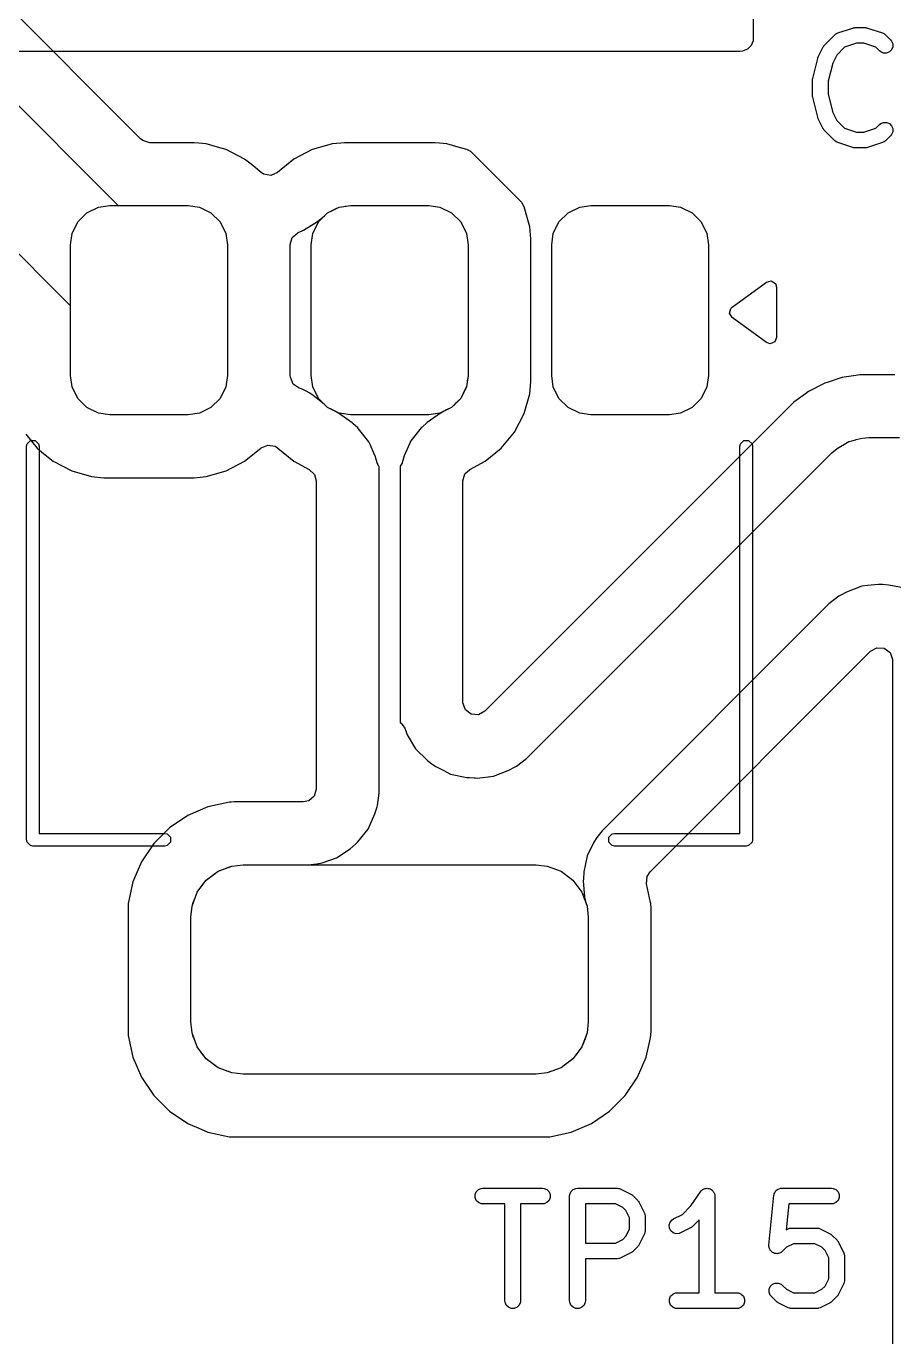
# Model space of a CAD drawing. Header units: inches. Extents: x 1.3 to 5.24, y -7.03 to -1.12.
# Drawn here: x 2.7125 to 3.039, y -2.4823 to -1.9892 of the extents above; entities that cross this region are included whole.
import ezdxf

# ---------------------------------------------------------------- set-up
doc = ezdxf.new("R2010")
doc.units = ezdxf.units.IN
doc.header["$MEASUREMENT"] = 0
for name, color, linetype, true_color in [('F.Cu', 13, 'CONTINUOUS', 0xc83434), ('F.Mask', 201, 'CONTINUOUS', 0xd864ff), ('F.Paste', 253, 'CONTINUOUS', 0xb4a09a), ('F.Silkscreen', 41, 'CONTINUOUS', 0xf2eda1)]:
    doc.layers.add(name, color=color, linetype=linetype, true_color=true_color)

msp = doc.modelspace()

# ---------------------------------------------------------------- linework, layer by layer
at = {"layer": 'F.Cu', "linetype": 'CONTINUOUS'}
for p, q in [((2.75549, -2.03162), (2.69948, -1.97561)), ((2.67441, -1.98397), (2.74713, -2.05669)), ((2.72913, -2.09437), (2.6408, -2.00605)), ((2.75631, -2.03228), (2.75549, -2.03162)), ((2.75895, -2.03305), (2.75631, -2.03228)), ((2.77565, -2.03305), (2.75895, -2.03305)), ((2.77744, -2.03321), (2.77565, -2.03305)), ((2.77565, -2.03305), (2.77565, -2.03305)), ((2.78024, -2.03346), (2.77744, -2.03321)), ((2.78445, -2.03467), (2.78024, -2.03346)), ((2.78024, -2.03346), (2.78024, -2.03346)), ((2.78024, -2.03346), (2.78024, -2.03346)), ((2.78775, -2.03561), (2.78445, -2.03467)), ((2.79467, -2.03922), (2.78775, -2.03561)), ((2.78775, -2.03561), (2.78775, -2.03561)), ((2.78775, -2.03561), (2.78775, -2.03561)), ((2.82013, -2.03561), (2.81321, -2.03922)), ((2.82549, -2.03407), (2.82013, -2.03561)), ((2.82764, -2.03346), (2.82549, -2.03407)), ((2.83088, -2.03317), (2.82764, -2.03346)), ((2.82764, -2.03346), (2.82764, -2.03346)), ((2.82764, -2.03346), (2.82764, -2.03346)), ((2.83222, -2.03305), (2.83088, -2.03317)), ((2.8662, -2.03305), (2.83222, -2.03305)), ((2.86799, -2.03321), (2.8662, -2.03305)), ((2.87079, -2.03346), (2.86799, -2.03321)), ((2.875, -2.03467), (2.87079, -2.03346)), ((2.87079, -2.03346), (2.87079, -2.03346)), ((2.87079, -2.03346), (2.87079, -2.03346)), ((2.8783, -2.03561), (2.875, -2.03467)), ((2.87983, -2.03641), (2.8783, -2.03561)), ((2.8783, -2.03561), (2.8783, -2.03561)), ((2.8783, -2.03561), (2.8783, -2.03561)), ((2.79708, -2.04119), (2.79467, -2.03922)), ((2.80085, -2.04427), (2.79708, -2.04119)), ((2.81321, -2.03922), (2.80702, -2.04427)), ((2.89903, -2.0556), (2.87983, -2.03641)), ((2.80178, -2.04486), (2.80085, -2.04427)), ((2.80449, -2.04533), (2.80178, -2.04486)), ((2.80702, -2.04427), (2.80449, -2.04533)), ((2.89983, -2.05714), (2.89903, -2.0556)), ((2.74713, -2.05669), (2.77343, -2.05669)), ((2.77343, -2.05669), (2.77764, -2.05731)), ((2.77764, -2.05731), (2.782, -2.05944)), ((2.782, -2.05944), (2.78544, -2.06288)), ((2.82209, -2.06274), (2.82471, -2.06061)), ((2.82471, -2.06061), (2.82587, -2.05944)), ((2.82587, -2.05944), (2.82772, -2.05854)), ((2.82772, -2.05854), (2.82858, -2.05809)), ((2.82858, -2.05809), (2.8289, -2.05796)), ((2.8289, -2.05796), (2.83024, -2.05731)), ((2.83024, -2.05731), (2.83199, -2.05705)), ((2.83199, -2.05705), (2.83248, -2.05696)), ((2.83248, -2.05696), (2.83277, -2.05693)), ((2.83277, -2.05693), (2.83282, -2.05693)), ((2.83282, -2.05693), (2.83445, -2.05669)), ((2.83445, -2.05669), (2.86398, -2.05669)), ((2.86398, -2.05669), (2.86819, -2.05731)), ((2.86819, -2.05731), (2.87256, -2.05944)), ((2.87256, -2.05944), (2.87599, -2.06288)), ((2.90197, -2.06465), (2.89983, -2.05714)), ((2.78544, -2.06288), (2.78758, -2.06724)), ((2.81679, -2.06601), (2.82209, -2.06274)), ((2.87599, -2.06288), (2.87813, -2.06724)), ((2.90238, -2.06923), (2.90197, -2.06465)), ((2.78758, -2.06724), (2.78819, -2.07146)), ((2.81183, -2.07135), (2.81261, -2.06871)), ((2.81261, -2.06871), (2.81468, -2.06691)), ((2.81468, -2.06691), (2.81482, -2.06685)), ((2.81482, -2.06685), (2.81627, -2.06624)), ((2.81627, -2.06624), (2.81679, -2.06601)), ((2.87813, -2.06724), (2.87874, -2.07146)), ((2.90238, -2.1229), (2.90238, -2.06923)), ((2.78819, -2.07146), (2.78819, -2.12067)), ((2.81183, -2.12071), (2.81183, -2.07135)), ((2.87874, -2.07146), (2.87874, -2.12067)), ((2.72913, -2.12067), (2.72913, -2.09437)), ((2.72975, -2.12488), (2.72913, -2.12067)), ((2.73188, -2.12925), (2.72975, -2.12488)), ((2.78758, -2.12488), (2.78544, -2.12925)), ((2.78819, -2.12067), (2.78758, -2.12488)), ((2.81187, -2.12132), (2.81183, -2.12071)), ((2.81297, -2.12384), (2.81187, -2.12132)), ((2.81525, -2.12537), (2.81297, -2.12384)), ((2.87813, -2.12488), (2.87747, -2.12622)), ((2.87838, -2.12312), (2.87813, -2.12488)), ((2.87847, -2.12264), (2.87838, -2.12312)), ((2.8785, -2.1223), (2.87847, -2.12264)), ((2.87874, -2.12067), (2.8785, -2.1223)), ((2.90197, -2.12748), (2.90238, -2.1229)), ((3.01299, -2.12353), (3.00692, -2.12662)), ((3.01434, -2.12309), (3.01299, -2.12353)), ((3.01948, -2.12142), (3.01434, -2.12309)), ((3.02473, -2.12059), (3.01948, -2.12142)), ((3.01948, -2.12142), (3.01948, -2.12142)), ((3.02622, -2.12035), (3.02473, -2.12059)), ((3.03938, -2.12035), (3.02622, -2.12035)), ((2.73532, -2.13268), (2.73188, -2.12925)), ((2.78544, -2.12925), (2.782, -2.13268)), ((2.81613, -2.12564), (2.81525, -2.12537)), ((2.81777, -2.12654), (2.81613, -2.12564)), ((2.81613, -2.12564), (2.81613, -2.12564)), ((2.81613, -2.12564), (2.81613, -2.12564)), ((2.81899, -2.12721), (2.81777, -2.12654)), ((2.81991, -2.12781), (2.81899, -2.12721)), ((2.82158, -2.12902), (2.81991, -2.12781)), ((2.82209, -2.12938), (2.82158, -2.12902)), ((2.82158, -2.12902), (2.82158, -2.12902)), ((2.82222, -2.12949), (2.82209, -2.12938)), ((2.82471, -2.13152), (2.82222, -2.12949)), ((2.82222, -2.12949), (2.82222, -2.12949)), ((2.82222, -2.12949), (2.82222, -2.12949)), ((2.87599, -2.12925), (2.87483, -2.13041)), ((2.8769, -2.12739), (2.87599, -2.12925)), ((2.87734, -2.12654), (2.8769, -2.12739)), ((2.87747, -2.12622), (2.87734, -2.12654)), ((2.89983, -2.13499), (2.90197, -2.12748)), ((3.00574, -2.12748), (3.0014, -2.13063)), ((3.00692, -2.12662), (3.00574, -2.12748)), ((2.73969, -2.13482), (2.73532, -2.13268)), ((2.7439, -2.13543), (2.73969, -2.13482)), ((2.77764, -2.13482), (2.77343, -2.13543)), ((2.782, -2.13268), (2.77764, -2.13482)), ((2.82587, -2.13268), (2.82471, -2.13152)), ((2.82773, -2.13359), (2.82587, -2.13268)), ((2.83005, -2.13481), (2.82773, -2.13359)), ((2.83514, -2.13838), (2.83005, -2.13481)), ((2.86838, -2.13481), (2.86585, -2.13657)), ((2.86848, -2.13475), (2.86838, -2.13481)), ((2.8707, -2.13359), (2.86848, -2.13475)), ((2.87256, -2.13268), (2.8707, -2.13359)), ((2.87372, -2.13152), (2.87256, -2.13268)), ((2.87395, -2.13134), (2.87372, -2.13152)), ((2.87464, -2.13064), (2.87395, -2.13134)), ((2.87483, -2.13041), (2.87464, -2.13064)), ((3.0014, -2.13063), (2.88513, -2.24691)), ((3.0014, -2.13063), (3.0014, -2.13063)), ((3.0014, -2.13063), (3.0014, -2.13063)), ((2.77343, -2.13543), (2.7439, -2.13543)), ((2.83556, -2.13877), (2.83514, -2.13838)), ((2.83721, -2.14037), (2.83556, -2.13877)), ((2.83556, -2.13877), (2.83556, -2.13877)), ((2.83556, -2.13877), (2.83556, -2.13877)), ((2.86333, -2.13834), (2.86148, -2.14003)), ((2.86585, -2.13657), (2.86333, -2.13834)), ((2.89621, -2.14191), (2.89983, -2.13499)), ((2.71231, -2.14271), (2.7166, -2.14797)), ((2.83754, -2.14068), (2.83721, -2.14037)), ((2.84141, -2.14555), (2.83754, -2.14068)), ((2.86112, -2.14037), (2.85721, -2.14522)), ((2.86148, -2.14003), (2.86112, -2.14037)), ((2.89127, -2.14797), (2.89621, -2.14191)), ((3.02488, -2.14475), (3.02706, -2.14416)), ((3.02706, -2.14416), (3.02963, -2.144)), ((3.02706, -2.14416), (3.02706, -2.14416)), ((3.02963, -2.144), (3.04108, -2.144)), ((2.7166, -2.14797), (2.71902, -2.14994)), ((2.79467, -2.1529), (2.80072, -2.14797)), ((2.80072, -2.14797), (2.80085, -2.14786)), ((2.80072, -2.14797), (2.80072, -2.14797)), ((2.80085, -2.14786), (2.80339, -2.14679)), ((2.80339, -2.14679), (2.8061, -2.14727)), ((2.8061, -2.14727), (2.80702, -2.14786)), ((2.80702, -2.14786), (2.80715, -2.14797)), ((2.80715, -2.14797), (2.80715, -2.14797)), ((2.80715, -2.14797), (2.81321, -2.1529)), ((2.84186, -2.14657), (2.84141, -2.14555)), ((2.84327, -2.14981), (2.84186, -2.14657)), ((2.85721, -2.14522), (2.85469, -2.15091)), ((2.85721, -2.14522), (2.85721, -2.14522)), ((2.88522, -2.1529), (2.89127, -2.14797)), ((3.01571, -2.14976), (3.01764, -2.14806)), ((3.01764, -2.14806), (3.01959, -2.14694)), ((3.01764, -2.14806), (3.01764, -2.14806)), ((3.01959, -2.14694), (3.01975, -2.14684)), ((3.01975, -2.14684), (3.01984, -2.14679)), ((3.01984, -2.14679), (3.02209, -2.14549)), ((3.02209, -2.14549), (3.02315, -2.14521)), ((3.02315, -2.14521), (3.02461, -2.14482)), ((3.02461, -2.14482), (3.0247, -2.14479)), ((3.0247, -2.14479), (3.02488, -2.14475)), ((2.71902, -2.14994), (2.72265, -2.1529)), ((2.72265, -2.1529), (2.72958, -2.15652)), ((2.78775, -2.15652), (2.79467, -2.1529)), ((2.81321, -2.1529), (2.81901, -2.15594)), ((2.8439, -2.15125), (2.84327, -2.14981)), ((2.84404, -2.15174), (2.8439, -2.15125)), ((2.8445, -2.15348), (2.84404, -2.15174)), ((2.84514, -2.15491), (2.8445, -2.15348)), ((2.8539, -2.15357), (2.85315, -2.15478)), ((2.85391, -2.15357), (2.8539, -2.15357)), ((2.85392, -2.15356), (2.85391, -2.15357)), ((2.85469, -2.15091), (2.85392, -2.15355)), ((2.85392, -2.15355), (2.85392, -2.15355)), ((2.85392, -2.15355), (2.85392, -2.15356)), ((2.85469, -2.15091), (2.85469, -2.15091)), ((2.87941, -2.15594), (2.88522, -2.1529)), ((2.90079, -2.26468), (3.01571, -2.14976)), ((2.72958, -2.15652), (2.73709, -2.15867)), ((2.73709, -2.15867), (2.74167, -2.15907)), ((2.74167, -2.15907), (2.74167, -2.15907)), ((2.74167, -2.15907), (2.77565, -2.15907)), ((2.77565, -2.15907), (2.78024, -2.15867)), ((2.77565, -2.15907), (2.77565, -2.15907)), ((2.78024, -2.15867), (2.78775, -2.15652)), ((2.81901, -2.15594), (2.82099, -2.15784)), ((2.82099, -2.15784), (2.82163, -2.16026)), ((2.84528, -2.15503), (2.84514, -2.15491)), ((2.84528, -2.2777), (2.84528, -2.15503)), ((2.85315, -2.15478), (2.85315, -2.2512)), ((2.87679, -2.16026), (2.87757, -2.15762)), ((2.87757, -2.15762), (2.87941, -2.15594)), ((2.82163, -2.16026), (2.82163, -2.2762)), ((2.87679, -2.24346), (2.87679, -2.16026)), ((3.01831, -2.20371), (3.01457, -2.20658)), ((3.0188, -2.20343), (3.01831, -2.20371)), ((3.02122, -2.20211), (3.0188, -2.20343)), ((3.02702, -2.19987), (3.02122, -2.20211)), ((3.02909, -2.19964), (3.02702, -2.19987)), ((3.03321, -2.1992), (3.02909, -2.19964)), ((3.03332, -2.19921), (3.03321, -2.1992)), ((3.03321, -2.1992), (3.03321, -2.1992)), ((3.03321, -2.1992), (3.03321, -2.1992)), ((3.03434, -2.19926), (3.03332, -2.19921)), ((3.0348, -2.19929), (3.03434, -2.19926)), ((3.03709, -2.19945), (3.0348, -2.19929)), ((3.04318, -2.2007), (3.03709, -2.19945)), ((3.03709, -2.19945), (3.03709, -2.19945)), ((3.01457, -2.20658), (2.92924, -2.29191)), ((3.03023, -2.22435), (3.03264, -2.22303)), ((3.03264, -2.22303), (3.03539, -2.22323)), ((3.03539, -2.22323), (3.03759, -2.22488)), ((2.94725, -2.30733), (3.03023, -2.22435)), ((3.03759, -2.22488), (3.03855, -2.22745)), ((3.03855, -2.22745), (3.03856, -2.2278)), ((3.03856, -2.2278), (3.03856, -2.73121)), ((2.8768, -2.2438), (2.87679, -2.24346)), ((2.87777, -2.24638), (2.8768, -2.2438)), ((2.87997, -2.24803), (2.87777, -2.24638)), ((2.88271, -2.24823), (2.87997, -2.24803)), ((2.88513, -2.24691), (2.88271, -2.24823)), ((2.85315, -2.2512), (2.85355, -2.25139)), ((2.85355, -2.25139), (2.85493, -2.25337)), ((2.85493, -2.25337), (2.85543, -2.25471)), ((2.85543, -2.25471), (2.85585, -2.25577)), ((2.85585, -2.25577), (2.85903, -2.26112)), ((2.85903, -2.26112), (2.86348, -2.26547)), ((2.86348, -2.26547), (2.86348, -2.26547)), ((2.86348, -2.26547), (2.86348, -2.26547)), ((2.86348, -2.26547), (2.86568, -2.26711)), ((2.86568, -2.26711), (2.86661, -2.26777)), ((2.86661, -2.26777), (2.86661, -2.26777)), ((2.86661, -2.26777), (2.86661, -2.26777)), ((2.86661, -2.26777), (2.86936, -2.26915)), ((2.89414, -2.26915), (2.89655, -2.26783)), ((2.89655, -2.26783), (2.89704, -2.26755)), ((2.89704, -2.26755), (2.90079, -2.26468)), ((2.86936, -2.26915), (2.87217, -2.27056)), ((2.87217, -2.27056), (2.87827, -2.27181)), ((2.87827, -2.27181), (2.87827, -2.27181)), ((2.87827, -2.27181), (2.87827, -2.27181)), ((2.87827, -2.27181), (2.87928, -2.27188)), ((2.87928, -2.27188), (2.88101, -2.272)), ((2.88101, -2.272), (2.8816, -2.27203)), ((2.8816, -2.27203), (2.88214, -2.27206)), ((2.88214, -2.27206), (2.88833, -2.27139)), ((2.88214, -2.27206), (2.88214, -2.27206)), ((2.88214, -2.27206), (2.88214, -2.27206)), ((2.88214, -2.27206), (2.88214, -2.27206)), ((2.88833, -2.27139), (2.89414, -2.26915)), ((2.82163, -2.2762), (2.82086, -2.27884)), ((2.84466, -2.28237), (2.84528, -2.2777)), ((2.78893, -2.28119), (2.78084, -2.28295)), ((2.78958, -2.28115), (2.78893, -2.28119)), ((2.79079, -2.28108), (2.78958, -2.28115)), ((2.81675, -2.28108), (2.79079, -2.28108)), ((2.81878, -2.28064), (2.81675, -2.28108)), ((2.82086, -2.27884), (2.81878, -2.28064)), ((2.84451, -2.28292), (2.84466, -2.28237)), ((2.77324, -2.28621), (2.76638, -2.29085)), ((2.78084, -2.28295), (2.77324, -2.28621)), ((2.78084, -2.28295), (2.78084, -2.28295)), ((2.84121, -2.29125), (2.84373, -2.28556)), ((2.84373, -2.28556), (2.84451, -2.28292)), ((2.76638, -2.29085), (2.76053, -2.2967)), ((2.76638, -2.29085), (2.76638, -2.29085)), ((2.83731, -2.29609), (2.84121, -2.29125)), ((2.92924, -2.29191), (2.9272, -2.29444)), ((2.76053, -2.2967), (2.75589, -2.30355)), ((2.76053, -2.2967), (2.76053, -2.2967)), ((2.83439, -2.29866), (2.83647, -2.29686)), ((2.83647, -2.29686), (2.83731, -2.29609)), ((2.92607, -2.29619), (2.9236, -2.30128)), ((2.9272, -2.29444), (2.92607, -2.29619)), ((2.9272, -2.29444), (2.9272, -2.29444)), ((2.82385, -2.30394), (2.8292, -2.30208)), ((2.8292, -2.30208), (2.83439, -2.29866)), ((2.9236, -2.30128), (2.92235, -2.30738)), ((2.75589, -2.30355), (2.75264, -2.31116)), ((2.78285, -2.30849), (2.78466, -2.30713)), ((2.78466, -2.30713), (2.78678, -2.30634)), ((2.78678, -2.30634), (2.78771, -2.30595)), ((2.78771, -2.30595), (2.78859, -2.30566)), ((2.78859, -2.30566), (2.78861, -2.30566)), ((2.78861, -2.30566), (2.78991, -2.30517)), ((2.78991, -2.30517), (2.79409, -2.30472)), ((2.79409, -2.30472), (2.81858, -2.30472)), ((2.81858, -2.30472), (2.82182, -2.30438)), ((2.82182, -2.30438), (2.82385, -2.30394)), ((2.92235, -2.30738), (2.92215, -2.31012)), ((2.92235, -2.30738), (2.92235, -2.30738)), ((2.94613, -2.30908), (2.94725, -2.30733)), ((2.75264, -2.31116), (2.75088, -2.31924)), ((2.75264, -2.31116), (2.75264, -2.31116)), ((2.77817, -2.31316), (2.77874, -2.31233)), ((2.77874, -2.31233), (2.77933, -2.31162)), ((2.77933, -2.31162), (2.77935, -2.3116)), ((2.77935, -2.3116), (2.78018, -2.31049)), ((2.78018, -2.31049), (2.78128, -2.30966)), ((2.78128, -2.30966), (2.7813, -2.30964)), ((2.7813, -2.30964), (2.78202, -2.30905)), ((2.78202, -2.30905), (2.78285, -2.30849)), ((2.92215, -2.31012), (2.92212, -2.31069)), ((2.92212, -2.31069), (2.92264, -2.31689)), ((2.94593, -2.31182), (2.94613, -2.30908)), ((2.94747, -2.3189), (2.94593, -2.31182)), ((2.77563, -2.31802), (2.77603, -2.31709)), ((2.77603, -2.31709), (2.77682, -2.31498)), ((2.77682, -2.31498), (2.77817, -2.31316)), ((2.92264, -2.31689), (2.92308, -2.31893)), ((2.75087, -2.31932), (2.75077, -2.3211)), ((2.75077, -2.3211), (2.75077, -2.36709)), ((2.75088, -2.31924), (2.75087, -2.31932)), ((2.77441, -2.32441), (2.77486, -2.32023)), ((2.77486, -2.32023), (2.77534, -2.31893)), ((2.77534, -2.31893), (2.77535, -2.3189)), ((2.77535, -2.3189), (2.77563, -2.31802)), ((2.92308, -2.31893), (2.92357, -2.32023)), ((2.92357, -2.32023), (2.92402, -2.32441)), ((2.94755, -2.31924), (2.94747, -2.3189)), ((2.94766, -2.3211), (2.94755, -2.31924)), ((2.94766, -2.36709), (2.94766, -2.3211)), ((2.77441, -2.36378), (2.77441, -2.32441)), ((2.92402, -2.32441), (2.92402, -2.36378)), ((2.77486, -2.36796), (2.77441, -2.36378)), ((2.92402, -2.36378), (2.92357, -2.36796)), ((2.75077, -2.36709), (2.75079, -2.36748)), ((2.75079, -2.36748), (2.75088, -2.36895)), ((2.75088, -2.36895), (2.75264, -2.37703)), ((2.77534, -2.36926), (2.77486, -2.36796)), ((2.77535, -2.36928), (2.77534, -2.36926)), ((2.77563, -2.37017), (2.77535, -2.36928)), ((2.77603, -2.37109), (2.77563, -2.37017)), ((2.77682, -2.37321), (2.77603, -2.37109)), ((2.9224, -2.37109), (2.92161, -2.37321)), ((2.92279, -2.37017), (2.9224, -2.37109)), ((2.92308, -2.36928), (2.92279, -2.37017)), ((2.92357, -2.36796), (2.92308, -2.36926)), ((2.92308, -2.36926), (2.92308, -2.36928)), ((2.94579, -2.37703), (2.94712, -2.37093)), ((2.94712, -2.37093), (2.94755, -2.36895)), ((2.94755, -2.36895), (2.94766, -2.36709)), ((2.94755, -2.36895), (2.94755, -2.36895)), ((2.94755, -2.36895), (2.94755, -2.36895)), ((2.77817, -2.37503), (2.77682, -2.37321)), ((2.77874, -2.37586), (2.77817, -2.37503)), ((2.77933, -2.37657), (2.77874, -2.37586)), ((2.91969, -2.37586), (2.9191, -2.37657)), ((2.92025, -2.37503), (2.91969, -2.37586)), ((2.92161, -2.37321), (2.92025, -2.37503)), ((2.75264, -2.37703), (2.75264, -2.37703)), ((2.75264, -2.37703), (2.75589, -2.38464)), ((2.77935, -2.37659), (2.77933, -2.37657)), ((2.78018, -2.3777), (2.77935, -2.37659)), ((2.78128, -2.37853), (2.78018, -2.3777)), ((2.7813, -2.37855), (2.78128, -2.37853)), ((2.78202, -2.37914), (2.7813, -2.37855)), ((2.78285, -2.3797), (2.78202, -2.37914)), ((2.78466, -2.38106), (2.78285, -2.3797)), ((2.78678, -2.38185), (2.78466, -2.38106)), ((2.91376, -2.38106), (2.91164, -2.38185)), ((2.91558, -2.3797), (2.91376, -2.38106)), ((2.91641, -2.37914), (2.91558, -2.3797)), ((2.91712, -2.37855), (2.91641, -2.37914)), ((2.91714, -2.37853), (2.91712, -2.37855)), ((2.91825, -2.3777), (2.91714, -2.37853)), ((2.91908, -2.37659), (2.91825, -2.3777)), ((2.9191, -2.37657), (2.91908, -2.37659)), ((2.94253, -2.38464), (2.94579, -2.37703)), ((2.75589, -2.38464), (2.75589, -2.38464)), ((2.75589, -2.38464), (2.75589, -2.38464)), ((2.75589, -2.38464), (2.76053, -2.39149)), ((2.78769, -2.38224), (2.78678, -2.38185)), ((2.78771, -2.38224), (2.78769, -2.38224)), ((2.78769, -2.38224), (2.78769, -2.38224)), ((2.78769, -2.38224), (2.78769, -2.38224)), ((2.78859, -2.38253), (2.78771, -2.38224)), ((2.78861, -2.38253), (2.78859, -2.38253)), ((2.78991, -2.38301), (2.78861, -2.38253)), ((2.79409, -2.38346), (2.78991, -2.38301)), ((2.90433, -2.38346), (2.79409, -2.38346)), ((2.90852, -2.38301), (2.90433, -2.38346)), ((2.90981, -2.38253), (2.90852, -2.38301)), ((2.90984, -2.38253), (2.90981, -2.38253)), ((2.91072, -2.38224), (2.90984, -2.38253)), ((2.91164, -2.38185), (2.91072, -2.38224)), ((2.93789, -2.39149), (2.94253, -2.38464)), ((2.76053, -2.39149), (2.76638, -2.39734)), ((2.93204, -2.39734), (2.93789, -2.39149)), ((2.76638, -2.39734), (2.77324, -2.40198)), ((2.92519, -2.40198), (2.93204, -2.39734)), ((2.77324, -2.40198), (2.77324, -2.40198)), ((2.77324, -2.40198), (2.77324, -2.40198)), ((2.77324, -2.40198), (2.77831, -2.40415)), ((2.77831, -2.40415), (2.78084, -2.40524)), ((2.78084, -2.40524), (2.78084, -2.40524)), ((2.78084, -2.40524), (2.78084, -2.40524)), ((2.78084, -2.40524), (2.78893, -2.407)), ((2.9095, -2.407), (2.91758, -2.40524)), ((2.91758, -2.40524), (2.92519, -2.40198)), ((2.78893, -2.407), (2.78893, -2.407)), ((2.78893, -2.407), (2.78893, -2.407)), ((2.78893, -2.407), (2.79079, -2.40711)), ((2.79079, -2.40711), (2.79079, -2.40711)), ((2.79079, -2.40711), (2.90764, -2.40711)), ((2.90764, -2.40711), (2.9095, -2.407)), ((2.90764, -2.40711), (2.90764, -2.40711))]:
    msp.add_line(p, q, dxfattribs=at)
at = {"layer": 'F.Mask', "linetype": 'CONTINUOUS'}
for p, q in [((2.73188, -2.06288), (2.73532, -2.05944)), ((2.73532, -2.05944), (2.73969, -2.05731)), ((2.73969, -2.05731), (2.7439, -2.05669)), ((2.7439, -2.05669), (2.77343, -2.05669)), ((2.77343, -2.05669), (2.77764, -2.05731)), ((2.77764, -2.05731), (2.782, -2.05944)), ((2.782, -2.05944), (2.78544, -2.06288)), ((2.82243, -2.06288), (2.82587, -2.05944)), ((2.82587, -2.05944), (2.83024, -2.05731)), ((2.83024, -2.05731), (2.83445, -2.05669)), ((2.83445, -2.05669), (2.86398, -2.05669)), ((2.86398, -2.05669), (2.86819, -2.05731)), ((2.86819, -2.05731), (2.87256, -2.05944)), ((2.87256, -2.05944), (2.87599, -2.06288)), ((2.91298, -2.06288), (2.91642, -2.05944)), ((2.91642, -2.05944), (2.92079, -2.05731)), ((2.92079, -2.05731), (2.925, -2.05669)), ((2.925, -2.05669), (2.95453, -2.05669)), ((2.95453, -2.05669), (2.95874, -2.05731)), ((2.95874, -2.05731), (2.96311, -2.05944)), ((2.96311, -2.05944), (2.96654, -2.06288)), ((2.72975, -2.06724), (2.73188, -2.06288)), ((2.78544, -2.06288), (2.78758, -2.06724)), ((2.8203, -2.06724), (2.82243, -2.06288)), ((2.87599, -2.06288), (2.87813, -2.06724)), ((2.91085, -2.06724), (2.91298, -2.06288)), ((2.96654, -2.06288), (2.96868, -2.06724)), ((2.72913, -2.07146), (2.72975, -2.06724)), ((2.78758, -2.06724), (2.78819, -2.07146)), ((2.81969, -2.07146), (2.8203, -2.06724)), ((2.87813, -2.06724), (2.87874, -2.07146)), ((2.91024, -2.07146), (2.91085, -2.06724)), ((2.96868, -2.06724), (2.96929, -2.07146)), ((2.72913, -2.12067), (2.72913, -2.07146)), ((2.78819, -2.07146), (2.78819, -2.12067)), ((2.81969, -2.12067), (2.81969, -2.07146)), ((2.87874, -2.07146), (2.87874, -2.12067)), ((2.91024, -2.12067), (2.91024, -2.07146)), ((2.96929, -2.07146), (2.96929, -2.12067)), ((2.72975, -2.12488), (2.72913, -2.12067)), ((2.73188, -2.12925), (2.72975, -2.12488)), ((2.78758, -2.12488), (2.78544, -2.12925)), ((2.78819, -2.12067), (2.78758, -2.12488)), ((2.8203, -2.12488), (2.81969, -2.12067)), ((2.82243, -2.12925), (2.8203, -2.12488)), ((2.87813, -2.12488), (2.87599, -2.12925)), ((2.87874, -2.12067), (2.87813, -2.12488)), ((2.91085, -2.12488), (2.91024, -2.12067)), ((2.91298, -2.12925), (2.91085, -2.12488)), ((2.96868, -2.12488), (2.96654, -2.12925)), ((2.96929, -2.12067), (2.96868, -2.12488)), ((2.73532, -2.13268), (2.73188, -2.12925)), ((2.78544, -2.12925), (2.782, -2.13268)), ((2.82587, -2.13268), (2.82243, -2.12925)), ((2.87599, -2.12925), (2.87256, -2.13268)), ((2.91642, -2.13268), (2.91298, -2.12925)), ((2.96654, -2.12925), (2.96311, -2.13268)), ((2.73969, -2.13482), (2.73532, -2.13268)), ((2.7439, -2.13543), (2.73969, -2.13482)), ((2.77764, -2.13482), (2.77343, -2.13543)), ((2.782, -2.13268), (2.77764, -2.13482)), ((2.83024, -2.13482), (2.82587, -2.13268)), ((2.83445, -2.13543), (2.83024, -2.13482)), ((2.86819, -2.13482), (2.86398, -2.13543)), ((2.87256, -2.13268), (2.86819, -2.13482)), ((2.92079, -2.13482), (2.91642, -2.13268)), ((2.925, -2.13543), (2.92079, -2.13482)), ((2.95874, -2.13482), (2.95453, -2.13543)), ((2.96311, -2.13268), (2.95874, -2.13482)), ((2.77343, -2.13543), (2.7439, -2.13543)), ((2.86398, -2.13543), (2.83445, -2.13543)), ((2.95453, -2.13543), (2.925, -2.13543)), ((2.78018, -2.31049), (2.78466, -2.30713)), ((2.78466, -2.30713), (2.78991, -2.30517)), ((2.78991, -2.30517), (2.79409, -2.30472)), ((2.79409, -2.30472), (2.90433, -2.30472)), ((2.90433, -2.30472), (2.90852, -2.30517)), ((2.90852, -2.30517), (2.91376, -2.30713)), ((2.91376, -2.30713), (2.91825, -2.31049)), ((2.77682, -2.31498), (2.78018, -2.31049)), ((2.91825, -2.31049), (2.92161, -2.31498)), ((2.77486, -2.32023), (2.77682, -2.31498)), ((2.92161, -2.31498), (2.92357, -2.32023)), ((2.77441, -2.32441), (2.77486, -2.32023)), ((2.92357, -2.32023), (2.92402, -2.32441)), ((2.77441, -2.36378), (2.77441, -2.32441)), ((2.92402, -2.32441), (2.92402, -2.36378)), ((2.77486, -2.36796), (2.77441, -2.36378)), ((2.92402, -2.36378), (2.92357, -2.36796)), ((2.77682, -2.37321), (2.77486, -2.36796)), ((2.92357, -2.36796), (2.92161, -2.37321)), ((2.78018, -2.3777), (2.77682, -2.37321)), ((2.92161, -2.37321), (2.91825, -2.3777)), ((2.78466, -2.38106), (2.78018, -2.3777)), ((2.78991, -2.38301), (2.78466, -2.38106)), ((2.91376, -2.38106), (2.90852, -2.38301)), ((2.91825, -2.3777), (2.91376, -2.38106)), ((2.79409, -2.38346), (2.78991, -2.38301)), ((2.90433, -2.38346), (2.79409, -2.38346)), ((2.90852, -2.38301), (2.90433, -2.38346))]:
    msp.add_line(p, q, dxfattribs=at)
at = {"layer": 'F.Paste', "linetype": 'CONTINUOUS'}
for p, q in [((2.73188, -2.06288), (2.73532, -2.05944)), ((2.73532, -2.05944), (2.73969, -2.05731)), ((2.73969, -2.05731), (2.7439, -2.05669)), ((2.7439, -2.05669), (2.77343, -2.05669)), ((2.77343, -2.05669), (2.77764, -2.05731)), ((2.77764, -2.05731), (2.782, -2.05944)), ((2.782, -2.05944), (2.78544, -2.06288)), ((2.82243, -2.06288), (2.82587, -2.05944)), ((2.82587, -2.05944), (2.83024, -2.05731)), ((2.83024, -2.05731), (2.83445, -2.05669)), ((2.83445, -2.05669), (2.86398, -2.05669)), ((2.86398, -2.05669), (2.86819, -2.05731)), ((2.86819, -2.05731), (2.87256, -2.05944)), ((2.87256, -2.05944), (2.87599, -2.06288)), ((2.91298, -2.06288), (2.91642, -2.05944)), ((2.91642, -2.05944), (2.92079, -2.05731)), ((2.92079, -2.05731), (2.925, -2.05669)), ((2.925, -2.05669), (2.95453, -2.05669)), ((2.95453, -2.05669), (2.95874, -2.05731)), ((2.95874, -2.05731), (2.96311, -2.05944)), ((2.96311, -2.05944), (2.96654, -2.06288)), ((2.72975, -2.06724), (2.73188, -2.06288)), ((2.78544, -2.06288), (2.78758, -2.06724)), ((2.8203, -2.06724), (2.82243, -2.06288)), ((2.87599, -2.06288), (2.87813, -2.06724)), ((2.91085, -2.06724), (2.91298, -2.06288)), ((2.96654, -2.06288), (2.96868, -2.06724)), ((2.72913, -2.07146), (2.72975, -2.06724)), ((2.78758, -2.06724), (2.78819, -2.07146)), ((2.81969, -2.07146), (2.8203, -2.06724)), ((2.87813, -2.06724), (2.87874, -2.07146)), ((2.91024, -2.07146), (2.91085, -2.06724)), ((2.96868, -2.06724), (2.96929, -2.07146)), ((2.72913, -2.12067), (2.72913, -2.07146)), ((2.78819, -2.07146), (2.78819, -2.12067)), ((2.81969, -2.12067), (2.81969, -2.07146)), ((2.87874, -2.07146), (2.87874, -2.12067)), ((2.91024, -2.12067), (2.91024, -2.07146)), ((2.96929, -2.07146), (2.96929, -2.12067)), ((2.72975, -2.12488), (2.72913, -2.12067)), ((2.73188, -2.12925), (2.72975, -2.12488)), ((2.78758, -2.12488), (2.78544, -2.12925)), ((2.78819, -2.12067), (2.78758, -2.12488)), ((2.8203, -2.12488), (2.81969, -2.12067)), ((2.82243, -2.12925), (2.8203, -2.12488)), ((2.87813, -2.12488), (2.87599, -2.12925)), ((2.87874, -2.12067), (2.87813, -2.12488)), ((2.91085, -2.12488), (2.91024, -2.12067)), ((2.91298, -2.12925), (2.91085, -2.12488)), ((2.96868, -2.12488), (2.96654, -2.12925)), ((2.96929, -2.12067), (2.96868, -2.12488)), ((2.73532, -2.13268), (2.73188, -2.12925)), ((2.78544, -2.12925), (2.782, -2.13268)), ((2.82587, -2.13268), (2.82243, -2.12925)), ((2.87599, -2.12925), (2.87256, -2.13268)), ((2.91642, -2.13268), (2.91298, -2.12925)), ((2.96654, -2.12925), (2.96311, -2.13268)), ((2.73969, -2.13482), (2.73532, -2.13268)), ((2.7439, -2.13543), (2.73969, -2.13482)), ((2.77764, -2.13482), (2.77343, -2.13543)), ((2.782, -2.13268), (2.77764, -2.13482)), ((2.83024, -2.13482), (2.82587, -2.13268)), ((2.83445, -2.13543), (2.83024, -2.13482)), ((2.86819, -2.13482), (2.86398, -2.13543)), ((2.87256, -2.13268), (2.86819, -2.13482)), ((2.92079, -2.13482), (2.91642, -2.13268)), ((2.925, -2.13543), (2.92079, -2.13482)), ((2.95874, -2.13482), (2.95453, -2.13543)), ((2.96311, -2.13268), (2.95874, -2.13482)), ((2.77343, -2.13543), (2.7439, -2.13543)), ((2.86398, -2.13543), (2.83445, -2.13543)), ((2.95453, -2.13543), (2.925, -2.13543)), ((2.78018, -2.31049), (2.78466, -2.30713)), ((2.78466, -2.30713), (2.78991, -2.30517)), ((2.78991, -2.30517), (2.79409, -2.30472)), ((2.79409, -2.30472), (2.90433, -2.30472)), ((2.90433, -2.30472), (2.90852, -2.30517)), ((2.90852, -2.30517), (2.91376, -2.30713)), ((2.91376, -2.30713), (2.91825, -2.31049)), ((2.77682, -2.31498), (2.78018, -2.31049)), ((2.91825, -2.31049), (2.92161, -2.31498)), ((2.77486, -2.32023), (2.77682, -2.31498)), ((2.92161, -2.31498), (2.92357, -2.32023)), ((2.77441, -2.32441), (2.77486, -2.32023)), ((2.92357, -2.32023), (2.92402, -2.32441)), ((2.77441, -2.36378), (2.77441, -2.32441)), ((2.92402, -2.32441), (2.92402, -2.36378)), ((2.77486, -2.36796), (2.77441, -2.36378)), ((2.92402, -2.36378), (2.92357, -2.36796)), ((2.77682, -2.37321), (2.77486, -2.36796)), ((2.92357, -2.36796), (2.92161, -2.37321)), ((2.78018, -2.3777), (2.77682, -2.37321)), ((2.92161, -2.37321), (2.91825, -2.3777)), ((2.78466, -2.38106), (2.78018, -2.3777)), ((2.78991, -2.38301), (2.78466, -2.38106)), ((2.91376, -2.38106), (2.90852, -2.38301)), ((2.91825, -2.3777), (2.91376, -2.38106)), ((2.79409, -2.38346), (2.78991, -2.38301)), ((2.90433, -2.38346), (2.79409, -2.38346)), ((2.90852, -2.38301), (2.90433, -2.38346))]:
    msp.add_line(p, q, dxfattribs=at)
at = {"layer": 'F.Silkscreen', "linetype": 'CONTINUOUS'}
for p, q in [((2.9861, -1.69646), (2.9861, -1.9937)), ((3.01738, -1.99202), (3.01791, -1.99178)), ((3.01791, -1.99178), (3.02353, -1.98991)), ((3.02353, -1.98991), (3.02382, -1.98984)), ((3.02382, -1.98984), (3.02389, -1.98981)), ((3.02389, -1.98981), (3.02399, -1.9898)), ((3.02399, -1.9898), (3.0241, -1.98978)), ((3.0241, -1.98978), (3.02417, -1.98979)), ((3.02417, -1.98979), (3.02447, -1.98976)), ((3.02447, -1.98976), (3.02822, -1.98976)), ((3.02822, -1.98976), (3.02851, -1.98979)), ((3.02851, -1.98979), (3.02858, -1.98978)), ((3.02858, -1.98978), (3.02869, -1.9898)), ((3.02869, -1.9898), (3.02879, -1.98981)), ((3.02879, -1.98981), (3.02886, -1.98984)), ((3.02886, -1.98984), (3.02915, -1.98991)), ((3.02915, -1.98991), (3.03477, -1.99178)), ((3.03477, -1.99178), (3.0353, -1.99202)), ((2.98526, -1.99648), (2.98388, -1.99786)), ((2.98601, -1.99468), (2.98526, -1.99648)), ((2.9861, -1.9937), (2.98601, -1.99468)), ((3.01245, -1.99701), (3.01261, -1.99677)), ((3.01261, -1.99677), (3.01264, -1.99669)), ((3.01264, -1.99669), (3.0127, -1.99661)), ((3.0127, -1.99661), (3.01276, -1.99652)), ((3.01276, -1.99652), (3.01282, -1.99647)), ((3.01282, -1.99647), (3.013, -1.99625)), ((3.013, -1.99625), (3.01675, -1.9925)), ((3.01675, -1.9925), (3.0172, -1.99213)), ((3.0172, -1.99213), (3.0173, -1.99209)), ((3.0173, -1.99209), (3.01738, -1.99202)), ((3.02494, -1.99566), (3.02044, -1.99716)), ((3.02774, -1.99566), (3.02494, -1.99566)), ((3.03224, -1.99716), (3.02774, -1.99566)), ((3.0353, -1.99202), (3.03538, -1.99209)), ((3.03538, -1.99209), (3.03548, -1.99213)), ((3.03548, -1.99213), (3.03593, -1.9925)), ((3.03593, -1.9925), (3.0378, -1.99437)), ((3.0378, -1.99437), (3.03817, -1.99482)), ((3.03817, -1.99482), (3.03861, -1.99588)), ((3.03861, -1.99588), (3.03861, -1.99703)), ((2.9811, -1.9987), (2.52835, -1.9987)), ((2.98208, -1.9986), (2.9811, -1.9987)), ((2.98388, -1.99786), (2.98208, -1.9986)), ((3.00848, -2.00887), (3.01035, -2.00137)), ((3.01035, -2.00137), (3.01037, -2.00132)), ((3.01037, -2.0013), (3.01046, -2.00106)), ((3.01037, -2.00132), (3.01037, -2.0013)), ((3.01046, -2.00106), (3.01055, -2.00082)), ((3.01055, -2.00082), (3.01056, -2.0008)), ((3.01056, -2.0008), (3.01058, -2.00076)), ((3.01058, -2.00076), (3.01245, -1.99701)), ((3.01752, -2.00008), (3.016, -2.00311)), ((3.02044, -1.99716), (3.01752, -2.00008)), ((3.03363, -1.99855), (3.03224, -1.99716)), ((3.03407, -1.99891), (3.03363, -1.99855)), ((3.03514, -1.99935), (3.03407, -1.99891)), ((3.03629, -1.99935), (3.03514, -1.99935)), ((3.03735, -1.99891), (3.03629, -1.99935)), ((3.03817, -1.9981), (3.03735, -1.99891)), ((3.03861, -1.99703), (3.03817, -1.9981)), ((3.016, -2.00311), (3.0143, -2.00995)), ((3.00839, -2.00944), (3.00842, -2.00922)), ((3.0084, -2.00948), (3.00839, -2.00944)), ((3.00839, -2.00958), (3.0084, -2.00948)), ((3.00839, -2.01521), (3.00839, -2.00958)), ((3.00842, -2.00922), (3.00845, -2.00901)), ((3.00845, -2.00901), (3.00846, -2.00897)), ((3.00846, -2.00897), (3.00848, -2.00887)), ((3.0143, -2.00995), (3.0143, -2.01484)), ((3.0084, -2.01531), (3.00839, -2.01521)), ((3.00839, -2.01535), (3.0084, -2.01531)), ((3.00842, -2.01557), (3.00839, -2.01535)), ((3.00845, -2.01578), (3.00842, -2.01557)), ((3.00846, -2.01582), (3.00845, -2.01578)), ((3.00848, -2.01592), (3.00846, -2.01582)), ((3.01035, -2.02342), (3.00848, -2.01592)), ((3.0143, -2.01484), (3.016, -2.02168)), ((3.01037, -2.02346), (3.01035, -2.02342)), ((3.01037, -2.02349), (3.01037, -2.02346)), ((3.01046, -2.02372), (3.01037, -2.02349)), ((3.01055, -2.02397), (3.01046, -2.02372)), ((3.01056, -2.02398), (3.01055, -2.02397)), ((3.01058, -2.02403), (3.01056, -2.02398)), ((3.01245, -2.02778), (3.01058, -2.02403)), ((3.016, -2.02168), (3.01752, -2.02471)), ((3.01752, -2.02471), (3.02044, -2.02762)), ((3.03224, -2.02762), (3.03363, -2.02624)), ((3.03363, -2.02624), (3.03407, -2.02587)), ((3.03407, -2.02587), (3.03514, -2.02543)), ((3.03514, -2.02543), (3.03629, -2.02543)), ((3.03629, -2.02543), (3.03735, -2.02587)), ((3.03735, -2.02587), (3.03817, -2.02669)), ((3.01261, -2.02802), (3.01245, -2.02778)), ((3.01264, -2.0281), (3.01261, -2.02802)), ((3.0127, -2.02818), (3.01264, -2.0281)), ((3.01276, -2.02827), (3.0127, -2.02818)), ((3.01282, -2.02832), (3.01276, -2.02827)), ((3.013, -2.02854), (3.01282, -2.02832)), ((3.01675, -2.03229), (3.013, -2.02854)), ((3.02044, -2.02762), (3.02494, -2.02913)), ((3.02494, -2.02913), (3.02774, -2.02913)), ((3.02774, -2.02913), (3.03224, -2.02762)), ((3.0378, -2.03042), (3.03593, -2.03229)), ((3.03817, -2.02997), (3.0378, -2.03042)), ((3.03817, -2.02669), (3.03861, -2.02775)), ((3.03861, -2.02891), (3.03817, -2.02997)), ((3.03861, -2.02775), (3.03861, -2.02891)), ((3.0172, -2.03266), (3.01675, -2.03229)), ((3.0173, -2.0327), (3.0172, -2.03266)), ((3.01738, -2.03277), (3.0173, -2.0327)), ((3.01791, -2.03301), (3.01738, -2.03277)), ((3.02353, -2.03488), (3.01791, -2.03301)), ((3.02382, -2.03495), (3.02353, -2.03488)), ((3.02389, -2.03498), (3.02382, -2.03495)), ((3.02399, -2.03499), (3.02389, -2.03498)), ((3.0241, -2.03501), (3.02399, -2.03499)), ((3.02417, -2.035), (3.0241, -2.03501)), ((3.02447, -2.03503), (3.02417, -2.035)), ((3.02822, -2.03503), (3.02447, -2.03503)), ((3.02851, -2.035), (3.02822, -2.03503)), ((3.02858, -2.03501), (3.02851, -2.035)), ((3.02869, -2.03499), (3.02858, -2.03501)), ((3.02879, -2.03498), (3.02869, -2.03499)), ((3.02886, -2.03495), (3.02879, -2.03498)), ((3.02915, -2.03488), (3.02886, -2.03495)), ((3.03477, -2.03301), (3.02915, -2.03488)), ((3.0353, -2.03277), (3.03477, -2.03301)), ((3.03538, -2.0327), (3.0353, -2.03277)), ((3.03548, -2.03266), (3.03538, -2.0327)), ((3.03593, -2.03229), (3.03548, -2.03266)), ((2.97814, -2.09494), (2.99113, -2.08549)), ((2.99113, -2.08549), (2.99289, -2.08507)), ((2.99289, -2.08507), (2.99443, -2.08601)), ((2.99443, -2.08601), (2.99488, -2.0874)), ((2.99488, -2.0874), (2.99488, -2.1063)), ((2.97762, -2.09546), (2.97814, -2.09494)), ((2.97719, -2.09722), (2.97762, -2.09546)), ((2.97814, -2.09876), (2.97719, -2.09722)), ((2.99113, -2.10821), (2.97814, -2.09876)), ((2.99252, -2.10866), (2.99113, -2.10821)), ((2.99419, -2.10797), (2.99252, -2.10866)), ((2.99488, -2.1063), (2.99419, -2.10797)), ((2.7126, -2.14724), (2.71278, -2.14634)), ((2.7126, -2.29528), (2.7126, -2.14724)), ((2.71278, -2.14634), (2.71406, -2.14506)), ((2.71406, -2.14506), (2.71586, -2.14506)), ((2.71586, -2.14506), (2.71714, -2.14634)), ((2.71714, -2.14634), (2.71732, -2.14724)), ((2.71732, -2.14724), (2.71732, -2.29291)), ((2.9811, -2.14724), (2.98128, -2.14634)), ((2.9811, -2.29291), (2.9811, -2.14724)), ((2.98128, -2.14634), (2.98256, -2.14506)), ((2.98256, -2.14506), (2.98437, -2.14506)), ((2.98437, -2.14506), (2.98565, -2.14634)), ((2.98565, -2.14634), (2.98583, -2.14724)), ((2.98583, -2.14724), (2.98583, -2.29528)), ((2.71278, -2.29618), (2.7126, -2.29528)), ((2.71406, -2.29746), (2.71278, -2.29618)), ((2.71496, -2.29764), (2.71406, -2.29746)), ((2.71732, -2.29291), (2.76457, -2.29291)), ((2.76457, -2.29291), (2.76547, -2.29309)), ((2.76547, -2.29746), (2.76457, -2.29764)), ((2.76547, -2.29309), (2.76675, -2.29437)), ((2.76675, -2.29618), (2.76547, -2.29746)), ((2.76675, -2.29437), (2.76675, -2.29618)), ((2.93168, -2.29437), (2.93295, -2.29309)), ((2.93168, -2.29618), (2.93168, -2.29437)), ((2.93295, -2.29746), (2.93168, -2.29618)), ((2.93295, -2.29309), (2.93386, -2.29291)), ((2.93386, -2.29764), (2.93295, -2.29746)), ((2.93386, -2.29291), (2.9811, -2.29291)), ((2.98437, -2.29746), (2.98346, -2.29764)), ((2.98565, -2.29618), (2.98437, -2.29746)), ((2.98583, -2.29528), (2.98565, -2.29618)), ((2.76457, -2.29764), (2.71496, -2.29764)), ((2.98346, -2.29764), (2.93386, -2.29764)), ((2.88143, -2.42875), (2.88187, -2.42768)), ((2.88143, -2.4299), (2.88143, -2.42875)), ((2.88187, -2.43096), (2.88143, -2.4299)), ((2.88187, -2.42768), (2.88269, -2.42687)), ((2.88269, -2.42687), (2.88375, -2.42643)), ((2.88375, -2.42643), (2.88433, -2.42637)), ((2.88433, -2.42637), (2.90682, -2.42637)), ((2.90682, -2.42637), (2.9074, -2.42643)), ((2.9074, -2.42643), (2.90846, -2.42687)), ((2.90846, -2.42687), (2.90928, -2.42768)), ((2.90928, -2.42768), (2.90972, -2.42875)), ((2.90972, -2.4299), (2.90928, -2.43096)), ((2.90972, -2.42875), (2.90972, -2.4299)), ((2.91699, -2.42932), (2.91705, -2.42875)), ((2.91699, -2.46869), (2.91699, -2.42932)), ((2.91705, -2.42875), (2.91749, -2.42768)), ((2.91749, -2.42768), (2.91831, -2.42687)), ((2.91831, -2.42687), (2.91937, -2.42643)), ((2.91937, -2.42643), (2.91995, -2.42637)), ((2.91995, -2.42637), (2.93495, -2.42637)), ((2.93495, -2.42637), (2.93552, -2.42643)), ((2.93552, -2.42643), (2.93562, -2.42647)), ((2.93562, -2.42647), (2.93573, -2.42648)), ((2.93573, -2.42648), (2.93627, -2.42668)), ((2.93627, -2.42668), (2.94002, -2.42856)), ((2.94002, -2.42856), (2.94026, -2.42871)), ((2.94026, -2.42871), (2.94034, -2.42874)), ((2.94034, -2.42874), (2.94042, -2.42881)), ((2.94042, -2.42881), (2.94051, -2.42887)), ((2.94051, -2.42887), (2.94056, -2.42892)), ((2.94056, -2.42892), (2.94078, -2.42911)), ((2.94078, -2.42911), (2.94266, -2.43099)), ((2.96265, -2.43307), (2.96623, -2.42769)), ((2.96623, -2.42769), (2.96624, -2.42768)), ((2.96624, -2.42768), (2.9666, -2.42724)), ((2.96624, -2.42768), (2.96624, -2.42768)), ((2.96624, -2.42768), (2.96624, -2.42768)), ((2.9666, -2.42724), (2.96684, -2.42708)), ((2.96684, -2.42708), (2.96705, -2.42687)), ((2.96705, -2.42687), (2.96732, -2.42676)), ((2.96732, -2.42676), (2.96756, -2.4266)), ((2.96756, -2.4266), (2.96785, -2.42654)), ((2.96785, -2.42654), (2.96812, -2.42643)), ((2.96812, -2.42643), (2.9684, -2.42643)), ((2.9684, -2.42643), (2.96869, -2.42637)), ((2.96869, -2.42637), (2.96898, -2.42643)), ((2.96898, -2.42643), (2.96927, -2.42643)), ((2.96927, -2.42643), (2.96953, -2.42654)), ((2.96953, -2.42654), (2.96982, -2.42659)), ((2.96982, -2.42659), (2.97006, -2.42676)), ((2.97006, -2.42676), (2.97033, -2.42687)), ((2.97033, -2.42687), (2.97054, -2.42707)), ((2.97054, -2.42707), (2.97078, -2.42723)), ((2.97078, -2.42723), (2.97094, -2.42748)), ((2.97094, -2.42748), (2.97115, -2.42768)), ((2.97115, -2.42768), (2.97126, -2.42795)), ((2.97126, -2.42795), (2.97142, -2.42819)), ((2.97142, -2.42819), (2.97148, -2.42848)), ((2.97148, -2.42848), (2.97159, -2.42875)), ((2.97159, -2.42875), (2.97164, -2.42932)), ((2.97164, -2.42932), (2.97164, -2.42932)), ((2.97164, -2.42932), (2.97164, -2.42932)), ((2.97164, -2.42932), (2.97164, -2.42932)), ((2.97164, -2.42932), (2.97164, -2.46574)), ((2.992, -2.44778), (2.99387, -2.42903)), ((2.99387, -2.42903), (2.99392, -2.42882)), ((2.99392, -2.42875), (2.99394, -2.42868)), ((2.99392, -2.42882), (2.99392, -2.42875)), ((2.99394, -2.42868), (2.99399, -2.42846)), ((2.99399, -2.42846), (2.99419, -2.42808)), ((2.99419, -2.42808), (2.99436, -2.42768)), ((2.99436, -2.42768), (2.99446, -2.42758)), ((2.99446, -2.42758), (2.99453, -2.42745)), ((2.99453, -2.42745), (2.99487, -2.42717)), ((2.99487, -2.42717), (2.99517, -2.42687)), ((2.99517, -2.42687), (2.99531, -2.42681)), ((2.99531, -2.42681), (2.99542, -2.42672)), ((2.99542, -2.42672), (2.99584, -2.42659)), ((2.99584, -2.42659), (2.99624, -2.42643)), ((2.99624, -2.42643), (2.99646, -2.42641)), ((2.99646, -2.42641), (2.99653, -2.42638)), ((2.99653, -2.42638), (2.9966, -2.42639)), ((2.9966, -2.42639), (2.99681, -2.42637)), ((2.99681, -2.42637), (3.01556, -2.42637)), ((3.01556, -2.42637), (3.01614, -2.42643)), ((3.01614, -2.42643), (3.0172, -2.42687)), ((3.0172, -2.42687), (3.01802, -2.42768)), ((3.01802, -2.42768), (3.01846, -2.42875)), ((3.01846, -2.4299), (3.01802, -2.43096)), ((3.01846, -2.42875), (3.01846, -2.4299)), ((2.88269, -2.43178), (2.88187, -2.43096)), ((2.88375, -2.43222), (2.88269, -2.43178)), ((2.88433, -2.43228), (2.88375, -2.43222)), ((2.89262, -2.43228), (2.88433, -2.43228)), ((2.89262, -2.46869), (2.89262, -2.43228)), ((2.90682, -2.43228), (2.89853, -2.43228)), ((2.89853, -2.43228), (2.89853, -2.46869)), ((2.9074, -2.43222), (2.90682, -2.43228)), ((2.90846, -2.43178), (2.9074, -2.43222)), ((2.90928, -2.43096), (2.90846, -2.43178)), ((2.93425, -2.43228), (2.9229, -2.43228)), ((2.9229, -2.43228), (2.9229, -2.44699)), ((2.93695, -2.43363), (2.93425, -2.43228)), ((2.93814, -2.43482), (2.93695, -2.43363)), ((2.93949, -2.43752), (2.93814, -2.43482)), ((2.94266, -2.43099), (2.94284, -2.43121)), ((2.94284, -2.43121), (2.9429, -2.43126)), ((2.9429, -2.43126), (2.94296, -2.43135)), ((2.94296, -2.43135), (2.94303, -2.43143)), ((2.94303, -2.43143), (2.94305, -2.4315)), ((2.94305, -2.4315), (2.94321, -2.43175)), ((2.94321, -2.43175), (2.94509, -2.4355)), ((2.94509, -2.4355), (2.94529, -2.43604)), ((2.95944, -2.43627), (2.96265, -2.43307)), ((2.99949, -2.43228), (2.99851, -2.44205)), ((3.01556, -2.43228), (2.99949, -2.43228)), ((3.01614, -2.43222), (3.01556, -2.43228)), ((3.0172, -2.43178), (3.01614, -2.43222)), ((3.01802, -2.43096), (3.0172, -2.43178)), ((2.93949, -2.44175), (2.93949, -2.43752)), ((2.94529, -2.43604), (2.9453, -2.43615)), ((2.9453, -2.43615), (2.94534, -2.43625)), ((2.94534, -2.43625), (2.9454, -2.43682)), ((2.9454, -2.43682), (2.9454, -2.44245)), ((2.95451, -2.4402), (2.95488, -2.43911)), ((2.95459, -2.44135), (2.95451, -2.4402)), ((2.95488, -2.43911), (2.95563, -2.43824)), ((2.95563, -2.43824), (2.95612, -2.43793)), ((2.95612, -2.43793), (2.95944, -2.43627)), ((2.96574, -2.43833), (2.96328, -2.44079)), ((2.96574, -2.46574), (2.96574, -2.43833)), ((2.93695, -2.44564), (2.93814, -2.44445)), ((2.93814, -2.44445), (2.93949, -2.44175)), ((2.94509, -2.44377), (2.94321, -2.44752)), ((2.94529, -2.44323), (2.94509, -2.44377)), ((2.9453, -2.44312), (2.94529, -2.44323)), ((2.94534, -2.44302), (2.9453, -2.44312)), ((2.9454, -2.44245), (2.94534, -2.44302)), ((2.95511, -2.44238), (2.95459, -2.44135)), ((2.95598, -2.44314), (2.95511, -2.44238)), ((2.95707, -2.4435), (2.95598, -2.44314)), ((2.95822, -2.44342), (2.95707, -2.4435)), ((2.95876, -2.44321), (2.95822, -2.44342)), ((2.96251, -2.44134), (2.95876, -2.44321)), ((2.96276, -2.44118), (2.96251, -2.44134)), ((2.96283, -2.44115), (2.96276, -2.44118)), ((2.96291, -2.44109), (2.96283, -2.44115)), ((2.963, -2.44103), (2.96291, -2.44109)), ((2.96305, -2.44097), (2.963, -2.44103)), ((2.96328, -2.44079), (2.96305, -2.44097)), ((2.99851, -2.44205), (2.99924, -2.44168)), ((2.99924, -2.44168), (2.99978, -2.44147)), ((2.99978, -2.44147), (2.99989, -2.44147)), ((2.99989, -2.44147), (2.99999, -2.44143)), ((2.99999, -2.44143), (3.00056, -2.44137)), ((3.00056, -2.44137), (3.00994, -2.44137)), ((3.00994, -2.44137), (3.01051, -2.44143)), ((3.01051, -2.44143), (3.01061, -2.44147)), ((3.01061, -2.44147), (3.01072, -2.44147)), ((3.01072, -2.44147), (3.01126, -2.44168)), ((3.01126, -2.44168), (3.01501, -2.44356)), ((3.01501, -2.44356), (3.01525, -2.44371)), ((3.01525, -2.44371), (3.01533, -2.44374)), ((3.01533, -2.44374), (3.01541, -2.44381)), ((3.01541, -2.44381), (3.0155, -2.44386)), ((3.0155, -2.44386), (3.01555, -2.44392)), ((3.01555, -2.44392), (3.01577, -2.44411)), ((3.01577, -2.44411), (3.01765, -2.44598)), ((2.9229, -2.44699), (2.93425, -2.44699)), ((2.93425, -2.44699), (2.93695, -2.44564)), ((2.94051, -2.4504), (2.94042, -2.45046)), ((2.94056, -2.45034), (2.94051, -2.4504)), ((2.94078, -2.45016), (2.94056, -2.45034)), ((2.94266, -2.44828), (2.94078, -2.45016)), ((2.94284, -2.44806), (2.94266, -2.44828)), ((2.9429, -2.44801), (2.94284, -2.44806)), ((2.94296, -2.44792), (2.9429, -2.44801)), ((2.94303, -2.44784), (2.94296, -2.44792)), ((2.94305, -2.44776), (2.94303, -2.44784)), ((2.94321, -2.44752), (2.94305, -2.44776)), ((2.992, -2.44836), (2.992, -2.44778)), ((2.99204, -2.4485), (2.992, -2.44836)), ((2.99204, -2.44865), (2.99204, -2.4485)), ((2.99221, -2.44905), (2.99204, -2.44865)), ((2.99233, -2.44946), (2.99221, -2.44905)), ((2.99243, -2.44957), (2.99233, -2.44946)), ((2.99248, -2.44971), (2.99243, -2.44957)), ((2.99279, -2.45002), (2.99248, -2.44971)), ((2.99306, -2.45035), (2.99279, -2.45002)), ((2.99319, -2.45042), (2.99306, -2.45035)), ((2.9933, -2.45053), (2.99319, -2.45042)), ((2.99703, -2.45016), (2.99658, -2.45053)), ((2.99856, -2.44862), (2.99703, -2.45016)), ((3.00126, -2.44727), (2.99856, -2.44862)), ((3.00924, -2.44727), (3.00126, -2.44727)), ((3.01194, -2.44862), (3.00924, -2.44727)), ((3.01313, -2.44982), (3.01194, -2.44862)), ((3.01448, -2.45252), (3.01313, -2.44982)), ((3.01765, -2.44598), (3.01783, -2.44621)), ((3.01783, -2.44621), (3.01789, -2.44626)), ((3.01789, -2.44626), (3.01795, -2.44635)), ((3.01795, -2.44635), (3.01802, -2.44643)), ((3.01802, -2.44643), (3.01805, -2.4465)), ((3.01805, -2.4465), (3.0182, -2.44675)), ((3.0182, -2.44675), (3.02008, -2.4505)), ((2.93495, -2.4529), (2.9229, -2.4529)), ((2.9229, -2.4529), (2.9229, -2.46869)), ((2.93552, -2.45284), (2.93495, -2.4529)), ((2.93562, -2.4528), (2.93552, -2.45284)), ((2.93573, -2.45279), (2.93562, -2.4528)), ((2.93627, -2.45259), (2.93573, -2.45279)), ((2.94002, -2.45071), (2.93627, -2.45259)), ((2.94026, -2.45056), (2.94002, -2.45071)), ((2.94034, -2.45053), (2.94026, -2.45056)), ((2.94042, -2.45046), (2.94034, -2.45053)), ((2.9937, -2.45069), (2.9933, -2.45053)), ((2.99408, -2.4509), (2.9937, -2.45069)), ((2.99422, -2.45091), (2.99408, -2.4509)), ((2.99436, -2.45097), (2.99422, -2.45091)), ((2.99479, -2.45097), (2.99436, -2.45097)), ((2.99522, -2.45101), (2.99479, -2.45097)), ((2.99537, -2.45097), (2.99522, -2.45101)), ((2.99551, -2.45097), (2.99537, -2.45097)), ((2.99591, -2.4508), (2.99551, -2.45097)), ((2.99633, -2.45068), (2.99591, -2.4508)), ((2.99644, -2.45058), (2.99633, -2.45068)), ((2.99658, -2.45053), (2.99644, -2.45058)), ((3.01448, -2.4605), (3.01448, -2.45252)), ((3.02008, -2.4505), (3.02028, -2.45104)), ((3.02028, -2.45104), (3.02029, -2.45115)), ((3.02029, -2.45115), (3.02033, -2.45124)), ((3.02033, -2.45124), (3.02039, -2.45182)), ((3.02039, -2.45182), (3.02039, -2.46119)), ((2.99204, -2.46437), (2.99248, -2.4633)), ((2.99204, -2.46552), (2.99204, -2.46437)), ((2.99248, -2.4633), (2.9933, -2.46249)), ((2.9933, -2.46249), (2.99436, -2.46205)), ((2.99436, -2.46205), (2.99551, -2.46205)), ((2.99551, -2.46205), (2.99658, -2.46249)), ((2.99658, -2.46249), (2.99703, -2.46286)), ((2.99703, -2.46286), (2.99856, -2.46439)), ((2.99856, -2.46439), (3.00126, -2.46574)), ((3.00924, -2.46574), (3.01194, -2.46439)), ((3.01194, -2.46439), (3.01313, -2.46319)), ((3.01313, -2.46319), (3.01448, -2.4605)), ((3.02008, -2.46252), (3.0182, -2.46626)), ((3.02028, -2.46197), (3.02008, -2.46252)), ((3.02029, -2.46187), (3.02028, -2.46197)), ((3.02033, -2.46177), (3.02029, -2.46187)), ((3.02039, -2.46119), (3.02033, -2.46177)), ((2.89268, -2.46927), (2.89262, -2.46869)), ((2.89312, -2.47033), (2.89268, -2.46927)), ((2.89847, -2.46927), (2.89803, -2.47033)), ((2.89853, -2.46869), (2.89847, -2.46927)), ((2.91705, -2.46927), (2.91699, -2.46869)), ((2.91749, -2.47033), (2.91705, -2.46927)), ((2.92284, -2.46927), (2.9224, -2.47033)), ((2.9229, -2.46869), (2.92284, -2.46927)), ((2.95455, -2.46812), (2.95499, -2.46705)), ((2.95455, -2.46927), (2.95455, -2.46812)), ((2.95499, -2.47033), (2.95455, -2.46927)), ((2.95499, -2.46705), (2.9558, -2.46624)), ((2.9558, -2.46624), (2.95687, -2.4658)), ((2.95687, -2.4658), (2.95744, -2.46574)), ((2.95744, -2.46574), (2.96574, -2.46574)), ((2.97164, -2.46574), (2.97994, -2.46574)), ((2.97994, -2.46574), (2.98052, -2.4658)), ((2.98052, -2.4658), (2.98158, -2.46624)), ((2.98158, -2.46624), (2.9824, -2.46705)), ((2.9824, -2.46705), (2.98284, -2.46812)), ((2.98284, -2.46927), (2.9824, -2.47033)), ((2.98284, -2.46812), (2.98284, -2.46927)), ((2.99248, -2.46658), (2.99204, -2.46552)), ((2.99285, -2.46703), (2.99248, -2.46658)), ((2.99472, -2.46891), (2.99285, -2.46703)), ((2.99495, -2.46909), (2.99472, -2.46891)), ((2.995, -2.46915), (2.99495, -2.46909)), ((2.99509, -2.46921), (2.995, -2.46915)), ((2.99517, -2.46927), (2.99509, -2.46921)), ((2.99524, -2.4693), (2.99517, -2.46927)), ((2.99549, -2.46946), (2.99524, -2.4693)), ((2.99924, -2.47133), (2.99549, -2.46946)), ((3.00126, -2.46574), (3.00924, -2.46574)), ((3.01501, -2.46946), (3.01126, -2.47133)), ((3.01525, -2.4693), (3.01501, -2.46946)), ((3.01533, -2.46927), (3.01525, -2.4693)), ((3.01541, -2.46921), (3.01533, -2.46927)), ((3.0155, -2.46915), (3.01541, -2.46921)), ((3.01555, -2.46909), (3.0155, -2.46915)), ((3.01577, -2.46891), (3.01555, -2.46909)), ((3.01765, -2.46703), (3.01577, -2.46891)), ((3.01783, -2.46681), (3.01765, -2.46703)), ((3.01789, -2.46675), (3.01783, -2.46681)), ((3.01795, -2.46667), (3.01789, -2.46675)), ((3.01802, -2.46658), (3.01795, -2.46667)), ((3.01805, -2.46651), (3.01802, -2.46658)), ((3.0182, -2.46626), (3.01805, -2.46651)), ((2.89394, -2.47115), (2.89312, -2.47033)), ((2.895, -2.47159), (2.89394, -2.47115)), ((2.89615, -2.47159), (2.895, -2.47159)), ((2.89722, -2.47115), (2.89615, -2.47159)), ((2.89803, -2.47033), (2.89722, -2.47115)), ((2.91831, -2.47115), (2.91749, -2.47033)), ((2.91937, -2.47159), (2.91831, -2.47115)), ((2.92052, -2.47159), (2.91937, -2.47159)), ((2.92159, -2.47115), (2.92052, -2.47159)), ((2.9224, -2.47033), (2.92159, -2.47115)), ((2.9558, -2.47115), (2.95499, -2.47033)), ((2.95687, -2.47159), (2.9558, -2.47115)), ((2.95744, -2.47165), (2.95687, -2.47159)), ((2.97994, -2.47165), (2.95744, -2.47165)), ((2.98052, -2.47159), (2.97994, -2.47165)), ((2.98158, -2.47115), (2.98052, -2.47159)), ((2.9824, -2.47033), (2.98158, -2.47115)), ((2.99978, -2.47154), (2.99924, -2.47133)), ((2.99989, -2.47155), (2.99978, -2.47154)), ((2.99999, -2.47159), (2.99989, -2.47155)), ((3.00056, -2.47165), (2.99999, -2.47159)), ((3.00994, -2.47165), (3.00056, -2.47165)), ((3.01051, -2.47159), (3.00994, -2.47165)), ((3.01061, -2.47155), (3.01051, -2.47159)), ((3.01072, -2.47154), (3.01061, -2.47155)), ((3.01126, -2.47133), (3.01072, -2.47154))]:
    msp.add_line(p, q, dxfattribs=at)

doc.saveas('drawing.dxf')
